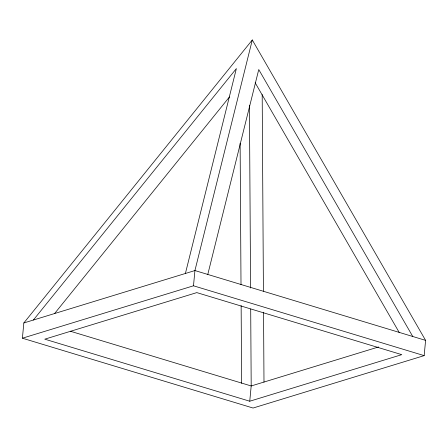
<?xml version="1.0" encoding="UTF-8"?>
<svg xmlns="http://www.w3.org/2000/svg" width="448" height="448" viewBox="0 0 448 448"><rect width="100%" height="100%" fill="white"/><g stroke="black" fill="none" stroke-linecap="round" stroke-linejoin="round"><path stroke-width="0.67" d="M22.4 338.206L23.839 322.958L252.297 39.967L425.6 340.374L424.161 355.628L253.07 408.033L22.4 338.206L193.491 285.802L424.161 355.628M193.491 285.802L194.93 270.553L252.297 39.967M249.749 401.223L401.778 354.654L196.806 292.611L44.778 339.175L249.749 401.223L251.194 385.969L250.706 308.997M185.405 273.47L236.376 68.578L33.37 320.034M207.782 274.439L258.754 69.546L412.754 336.487M54.566 313.583L229.449 96.958M23.839 322.958L194.93 270.553L425.6 340.374M378.549 346.959L251.194 385.969L70.336 331.223M255.158 82.757L399.381 332.746M262.186 94.55L263.418 291.189M263.553 312.183L263.99 382.161M249.43 105.353L250.578 288.002M240.117 143.265L241.007 284.62M241.136 305.614L241.623 383.292"/></g></svg>
